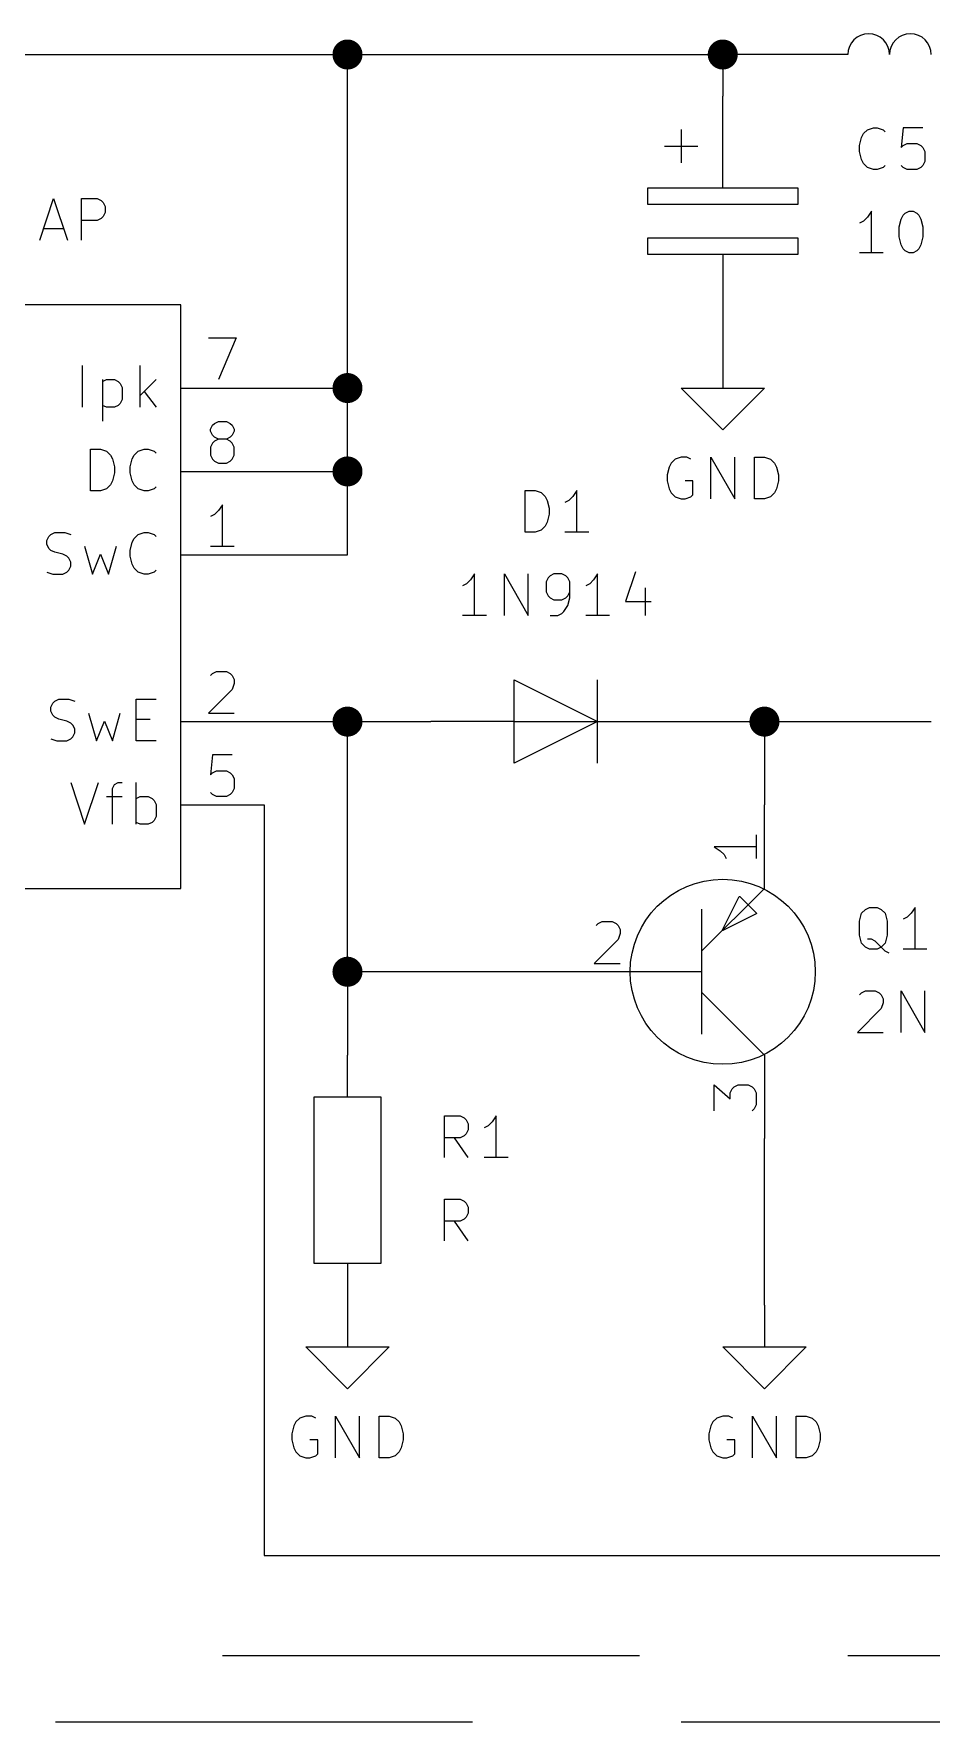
# Model space of a CAD drawing. Extents: x 0.4 to 11.3, y -7.9 to -0.4.
# Drawn here: x 1.774 to 2.85, y -3.75 to -1.725 of the extents above; entities that cross this region are included whole.
import ezdxf

# ---------------------------------------------------------------- set-up
doc = ezdxf.new("R2010")
doc.units = 0
doc.header["$MEASUREMENT"] = 0
doc.linetypes.add('DASHED', pattern=[0.75, 0.5, -0.25])
for name, color, linetype in [('BLUE3', 171, 'CONTINUOUS'), ('CYAN2', 4, 'CONTINUOUS'), ('GREEN3', 91, 'CONTINUOUS'), ('LYELLOW', 51, 'CONTINUOUS'), ('RED2', 1, 'CONTINUOUS'), ('RED3', 11, 'CONTINUOUS')]:
    doc.layers.add(name, color=color, linetype=linetype)

msp = doc.modelspace()

# ---------------------------------------------------------------- linework, layer by layer
at = {"layer": 'BLUE3', "linetype": 'DASHED'}
for p, q in [((0.5, -3.67), (5.2, -3.67)), ((5.3, -3.75), (0.5, -3.75))]:
    msp.add_line(p, q, dxfattribs=at)
at = {"layer": 'CYAN2', "linetype": 'CONTINUOUS'}
for p, q in [((2.7687, -1.8449), (2.7734, -1.8402)), ((2.7687, -1.8449), (2.7734, -1.8402)), ((2.7734, -1.8402), (2.7806, -1.8378)), ((2.7734, -1.8402), (2.7806, -1.8378)), ((2.7806, -1.8378), (2.7853, -1.8378)), ((2.7806, -1.8378), (2.7853, -1.8378)), ((2.7853, -1.8378), (2.7925, -1.8402)), ((2.7853, -1.8378), (2.7925, -1.8402)), ((2.7925, -1.8402), (2.7949, -1.8426)), ((2.7925, -1.8402), (2.7949, -1.8426)), ((2.8163, -1.8378), (2.8139, -1.8616)), ((2.8163, -1.8378), (2.8139, -1.8616)), ((2.8401, -1.8378), (2.8163, -1.8378)), ((2.8401, -1.8378), (2.8163, -1.8378)), ((2.7639, -1.8592), (2.7663, -1.8497)), ((2.7639, -1.8592), (2.7663, -1.8497)), ((2.7639, -1.8664), (2.7639, -1.8592)), ((2.7639, -1.8664), (2.7639, -1.8592)), ((2.7663, -1.8497), (2.7687, -1.8449)), ((2.7663, -1.8497), (2.7687, -1.8449)), ((2.8139, -1.8616), (2.8163, -1.8592)), ((2.8139, -1.8616), (2.8163, -1.8592)), ((2.8163, -1.8592), (2.821, -1.8568)), ((2.8163, -1.8592), (2.821, -1.8568)), ((2.821, -1.8568), (2.8329, -1.8568)), ((2.821, -1.8568), (2.8329, -1.8568)), ((2.8329, -1.8568), (2.8377, -1.8592)), ((2.8329, -1.8568), (2.8377, -1.8592)), ((2.8377, -1.8592), (2.8401, -1.8616)), ((2.8377, -1.8592), (2.8401, -1.8616)), ((2.8401, -1.8616), (2.8425, -1.8664)), ((2.8401, -1.8616), (2.8425, -1.8664)), ((2.7663, -1.8759), (2.7639, -1.8664)), ((2.7663, -1.8759), (2.7639, -1.8664)), ((2.7687, -1.8807), (2.7663, -1.8759)), ((2.7687, -1.8807), (2.7663, -1.8759)), ((2.7734, -1.8854), (2.7687, -1.8807)), ((2.7734, -1.8854), (2.7687, -1.8807)), ((2.7949, -1.883), (2.7925, -1.8854)), ((2.7949, -1.883), (2.7925, -1.8854)), ((2.8163, -1.8854), (2.8139, -1.883)), ((2.8163, -1.8854), (2.8139, -1.883)), ((2.8401, -1.883), (2.8377, -1.8854)), ((2.8401, -1.883), (2.8377, -1.8854)), ((2.8425, -1.8783), (2.8401, -1.883)), ((2.8425, -1.8783), (2.8401, -1.883)), ((2.8425, -1.8664), (2.8425, -1.8783)), ((2.8425, -1.8664), (2.8425, -1.8783)), ((2.7806, -1.8878), (2.7734, -1.8854)), ((2.7806, -1.8878), (2.7734, -1.8854)), ((2.7853, -1.8878), (2.7806, -1.8878)), ((2.7853, -1.8878), (2.7806, -1.8878)), ((2.7925, -1.8854), (2.7853, -1.8878)), ((2.7925, -1.8854), (2.7853, -1.8878)), ((2.821, -1.8878), (2.8163, -1.8854)), ((2.821, -1.8878), (2.8163, -1.8854)), ((2.8329, -1.8878), (2.821, -1.8878)), ((2.8329, -1.8878), (2.821, -1.8878)), ((2.8377, -1.8854), (2.8329, -1.8878)), ((2.8377, -1.8854), (2.8329, -1.8878)), ((1.7809, -1.9728), (1.7976, -1.9228)), ((1.7809, -1.9728), (1.7976, -1.9228)), ((1.7976, -1.9228), (1.8143, -1.9728)), ((1.7976, -1.9228), (1.8143, -1.9728)), ((1.8309, -1.9728), (1.8309, -1.9228)), ((1.8309, -1.9228), (1.85, -1.9228)), ((1.8309, -1.9728), (1.8309, -1.9228)), ((1.8309, -1.9228), (1.85, -1.9228)), ((1.85, -1.9228), (1.8548, -1.9252)), ((1.85, -1.9228), (1.8548, -1.9252)), ((1.8548, -1.9252), (1.8571, -1.9276)), ((1.8548, -1.9252), (1.8571, -1.9276)), ((1.8571, -1.9276), (1.8595, -1.9323)), ((1.8571, -1.9276), (1.8595, -1.9323)), ((1.8595, -1.9395), (1.8571, -1.9442)), ((1.8595, -1.9395), (1.8571, -1.9442)), ((1.8595, -1.9323), (1.8595, -1.9395)), ((1.8595, -1.9323), (1.8595, -1.9395)), ((2.7782, -1.9378), (2.7734, -1.9449)), ((2.7782, -1.9378), (2.7734, -1.9449)), ((2.7782, -1.9878), (2.7782, -1.9378)), ((2.7782, -1.9878), (2.7782, -1.9378)), ((2.8139, -1.9473), (2.8163, -1.9426)), ((2.8139, -1.9473), (2.8163, -1.9426)), ((2.8163, -1.9426), (2.8187, -1.9402)), ((2.8163, -1.9426), (2.8187, -1.9402)), ((2.8187, -1.9402), (2.8234, -1.9378)), ((2.8187, -1.9402), (2.8234, -1.9378)), ((2.8234, -1.9378), (2.8282, -1.9378)), ((2.8234, -1.9378), (2.8282, -1.9378)), ((2.8282, -1.9378), (2.8329, -1.9402)), ((2.8282, -1.9378), (2.8329, -1.9402)), ((2.8329, -1.9402), (2.8353, -1.9426)), ((2.8329, -1.9402), (2.8353, -1.9426)), ((2.8353, -1.9426), (2.8377, -1.9473)), ((2.8353, -1.9426), (2.8377, -1.9473)), ((1.7857, -1.9585), (1.8095, -1.9585)), ((1.7857, -1.9585), (1.8095, -1.9585)), ((1.85, -1.949), (1.8309, -1.949)), ((1.85, -1.949), (1.8309, -1.949)), ((1.8548, -1.9466), (1.85, -1.949)), ((1.8548, -1.9466), (1.85, -1.949)), ((1.8571, -1.9442), (1.8548, -1.9466)), ((1.8571, -1.9442), (1.8548, -1.9466)), ((2.7687, -1.9497), (2.7639, -1.9521)), ((2.7687, -1.9497), (2.7639, -1.9521)), ((2.7734, -1.9449), (2.7687, -1.9497)), ((2.7734, -1.9449), (2.7687, -1.9497)), ((2.8115, -1.9568), (2.8139, -1.9473)), ((2.8115, -1.9568), (2.8139, -1.9473)), ((2.8115, -1.9688), (2.8115, -1.9568)), ((2.8115, -1.9688), (2.8115, -1.9568)), ((2.8377, -1.9473), (2.8401, -1.9568)), ((2.8377, -1.9473), (2.8401, -1.9568)), ((2.8401, -1.9568), (2.8401, -1.9688)), ((2.8401, -1.9568), (2.8401, -1.9688)), ((2.8139, -1.9783), (2.8115, -1.9688)), ((2.8139, -1.9783), (2.8115, -1.9688)), ((2.8163, -1.983), (2.8139, -1.9783)), ((2.8163, -1.983), (2.8139, -1.9783)), ((2.8187, -1.9854), (2.8163, -1.983)), ((2.8187, -1.9854), (2.8163, -1.983)), ((2.8353, -1.983), (2.8329, -1.9854)), ((2.8353, -1.983), (2.8329, -1.9854)), ((2.8377, -1.9783), (2.8353, -1.983)), ((2.8377, -1.9783), (2.8353, -1.983)), ((2.8401, -1.9688), (2.8377, -1.9783)), ((2.8401, -1.9688), (2.8377, -1.9783)), ((2.7925, -1.9878), (2.7639, -1.9878)), ((2.7925, -1.9878), (2.7639, -1.9878)), ((2.8234, -1.9878), (2.8187, -1.9854)), ((2.8234, -1.9878), (2.8187, -1.9854)), ((2.8282, -1.9878), (2.8234, -1.9878)), ((2.8282, -1.9878), (2.8234, -1.9878)), ((2.8329, -1.9854), (2.8282, -1.9878)), ((2.8329, -1.9854), (2.8282, -1.9878)), ((1.8324, -2.1731), (1.8324, -2.1231)), ((1.8324, -2.1731), (1.8324, -2.1231)), ((1.9014, -2.1731), (1.9014, -2.1231)), ((1.9014, -2.1731), (1.9014, -2.1231)), ((1.8562, -2.1398), (1.8562, -2.1898)), ((1.8562, -2.1422), (1.861, -2.1398)), ((1.8562, -2.1398), (1.8562, -2.1898)), ((1.8562, -2.1422), (1.861, -2.1398)), ((1.861, -2.1398), (1.8705, -2.1398)), ((1.861, -2.1398), (1.8705, -2.1398)), ((1.8705, -2.1398), (1.8752, -2.1422)), ((1.8705, -2.1398), (1.8752, -2.1422)), ((1.8752, -2.1422), (1.8776, -2.1446)), ((1.8752, -2.1422), (1.8776, -2.1446)), ((1.8776, -2.1446), (1.88, -2.1493)), ((1.8776, -2.1446), (1.88, -2.1493)), ((1.9205, -2.1398), (1.9014, -2.1588)), ((1.9205, -2.1398), (1.9014, -2.1588)), ((1.88, -2.1636), (1.8776, -2.1684)), ((1.88, -2.1636), (1.8776, -2.1684)), ((1.88, -2.1493), (1.88, -2.1636)), ((1.88, -2.1493), (1.88, -2.1636)), ((1.9062, -2.1541), (1.9205, -2.1731)), ((1.9062, -2.1541), (1.9205, -2.1731)), ((1.861, -2.1731), (1.8562, -2.1708)), ((1.861, -2.1731), (1.8562, -2.1708)), ((1.8705, -2.1731), (1.861, -2.1731)), ((1.8705, -2.1731), (1.861, -2.1731)), ((1.8752, -2.1708), (1.8705, -2.1731)), ((1.8752, -2.1708), (1.8705, -2.1731)), ((1.8776, -2.1684), (1.8752, -2.1708)), ((1.8776, -2.1684), (1.8752, -2.1708)), ((1.8419, -2.2731), (1.8419, -2.2231)), ((1.8419, -2.2231), (1.8538, -2.2231)), ((1.8419, -2.2731), (1.8419, -2.2231)), ((1.8419, -2.2231), (1.8538, -2.2231)), ((1.8538, -2.2231), (1.8609, -2.2255)), ((1.8538, -2.2231), (1.8609, -2.2255)), ((1.8609, -2.2255), (1.8657, -2.2303)), ((1.8609, -2.2255), (1.8657, -2.2303)), ((1.8943, -2.2303), (1.899, -2.2255)), ((1.8943, -2.2303), (1.899, -2.2255)), ((1.899, -2.2255), (1.9062, -2.2231)), ((1.899, -2.2255), (1.9062, -2.2231)), ((1.9062, -2.2231), (1.9109, -2.2231)), ((1.9062, -2.2231), (1.9109, -2.2231)), ((1.9109, -2.2231), (1.9181, -2.2255)), ((1.9109, -2.2231), (1.9181, -2.2255)), ((1.9181, -2.2255), (1.9205, -2.2279)), ((1.9181, -2.2255), (1.9205, -2.2279)), ((1.8657, -2.2303), (1.8681, -2.235)), ((1.8657, -2.2303), (1.8681, -2.235)), ((1.8681, -2.235), (1.8705, -2.2446)), ((1.8681, -2.235), (1.8705, -2.2446)), ((1.8705, -2.2446), (1.8705, -2.2517)), ((1.8705, -2.2446), (1.8705, -2.2517)), ((1.8895, -2.2446), (1.8919, -2.235)), ((1.8895, -2.2446), (1.8919, -2.235)), ((1.8895, -2.2517), (1.8895, -2.2446)), ((1.8895, -2.2517), (1.8895, -2.2446)), ((1.8919, -2.235), (1.8943, -2.2303)), ((1.8919, -2.235), (1.8943, -2.2303)), ((2.5357, -2.2447), (2.5333, -2.2542)), ((2.5357, -2.2447), (2.5333, -2.2542)), ((2.5381, -2.2399), (2.5357, -2.2447)), ((2.5381, -2.2399), (2.5357, -2.2447)), ((2.5429, -2.2352), (2.5381, -2.2399)), ((2.5429, -2.2352), (2.5381, -2.2399)), ((2.55, -2.2328), (2.5429, -2.2352)), ((2.55, -2.2328), (2.5429, -2.2352)), ((2.5571, -2.2328), (2.55, -2.2328)), ((2.5571, -2.2328), (2.55, -2.2328)), ((2.5619, -2.2352), (2.5571, -2.2328)), ((2.5619, -2.2352), (2.5571, -2.2328)), ((2.5857, -2.2828), (2.5857, -2.2328)), ((2.5857, -2.2328), (2.6143, -2.2828)), ((2.5857, -2.2828), (2.5857, -2.2328)), ((2.5857, -2.2328), (2.6143, -2.2828)), ((2.6143, -2.2828), (2.6143, -2.2328)), ((2.6143, -2.2828), (2.6143, -2.2328)), ((2.6381, -2.2828), (2.6381, -2.2328)), ((2.6381, -2.2328), (2.65, -2.2328)), ((2.6381, -2.2828), (2.6381, -2.2328)), ((2.6381, -2.2328), (2.65, -2.2328)), ((2.65, -2.2328), (2.6571, -2.2352)), ((2.65, -2.2328), (2.6571, -2.2352)), ((2.6571, -2.2352), (2.6619, -2.2399)), ((2.6571, -2.2352), (2.6619, -2.2399)), ((2.6619, -2.2399), (2.6643, -2.2447)), ((2.6619, -2.2399), (2.6643, -2.2447)), ((2.6643, -2.2447), (2.6667, -2.2542)), ((2.6643, -2.2447), (2.6667, -2.2542)), ((1.8657, -2.266), (1.8609, -2.2708)), ((1.8657, -2.266), (1.8609, -2.2708)), ((1.8681, -2.2612), (1.8657, -2.266)), ((1.8681, -2.2612), (1.8657, -2.266)), ((1.8705, -2.2517), (1.8681, -2.2612)), ((1.8705, -2.2517), (1.8681, -2.2612)), ((1.8919, -2.2612), (1.8895, -2.2517)), ((1.8919, -2.2612), (1.8895, -2.2517)), ((1.8943, -2.266), (1.8919, -2.2612)), ((1.8943, -2.266), (1.8919, -2.2612)), ((1.899, -2.2708), (1.8943, -2.266)), ((1.899, -2.2708), (1.8943, -2.266)), ((2.5333, -2.2542), (2.5333, -2.2614)), ((2.5333, -2.2542), (2.5333, -2.2614)), ((2.5333, -2.2614), (2.5357, -2.2709)), ((2.5333, -2.2614), (2.5357, -2.2709)), ((2.5643, -2.2614), (2.5548, -2.2614)), ((2.5643, -2.2614), (2.5548, -2.2614)), ((2.5643, -2.278), (2.5643, -2.2614)), ((2.5643, -2.278), (2.5643, -2.2614)), ((2.6667, -2.2614), (2.6643, -2.2709)), ((2.6667, -2.2614), (2.6643, -2.2709)), ((2.6667, -2.2542), (2.6667, -2.2614)), ((2.6667, -2.2542), (2.6667, -2.2614)), ((1.8538, -2.2731), (1.8419, -2.2731)), ((1.8538, -2.2731), (1.8419, -2.2731)), ((1.8609, -2.2708), (1.8538, -2.2731)), ((1.8609, -2.2708), (1.8538, -2.2731)), ((1.9062, -2.2731), (1.899, -2.2708)), ((1.9062, -2.2731), (1.899, -2.2708)), ((1.9109, -2.2731), (1.9062, -2.2731)), ((1.9109, -2.2731), (1.9062, -2.2731)), ((1.9181, -2.2708), (1.9109, -2.2731)), ((1.9181, -2.2708), (1.9109, -2.2731)), ((1.9205, -2.2684), (1.9181, -2.2708)), ((1.9205, -2.2684), (1.9181, -2.2708)), ((2.3631, -2.3228), (2.3631, -2.2728)), ((2.3631, -2.2728), (2.375, -2.2728)), ((2.3631, -2.3228), (2.3631, -2.2728)), ((2.3631, -2.2728), (2.375, -2.2728)), ((2.375, -2.2728), (2.3821, -2.2752)), ((2.375, -2.2728), (2.3821, -2.2752)), ((2.3821, -2.2752), (2.3869, -2.2799)), ((2.3821, -2.2752), (2.3869, -2.2799)), ((2.3869, -2.2799), (2.3893, -2.2847)), ((2.3869, -2.2799), (2.3893, -2.2847)), ((2.3893, -2.2847), (2.3917, -2.2942)), ((2.3893, -2.2847), (2.3917, -2.2942)), ((2.4155, -2.2847), (2.4107, -2.2871)), ((2.4155, -2.2847), (2.4107, -2.2871)), ((2.4202, -2.2799), (2.4155, -2.2847)), ((2.4202, -2.2799), (2.4155, -2.2847)), ((2.425, -2.2728), (2.4202, -2.2799)), ((2.425, -2.2728), (2.4202, -2.2799)), ((2.425, -2.3228), (2.425, -2.2728)), ((2.425, -2.3228), (2.425, -2.2728)), ((2.5357, -2.2709), (2.5381, -2.2757)), ((2.5357, -2.2709), (2.5381, -2.2757)), ((2.5381, -2.2757), (2.5429, -2.2804)), ((2.5381, -2.2757), (2.5429, -2.2804)), ((2.5429, -2.2804), (2.55, -2.2828)), ((2.5429, -2.2804), (2.55, -2.2828)), ((2.55, -2.2828), (2.5548, -2.2828)), ((2.55, -2.2828), (2.5548, -2.2828)), ((2.5548, -2.2828), (2.5619, -2.2804)), ((2.5548, -2.2828), (2.5619, -2.2804)), ((2.5619, -2.2804), (2.5643, -2.278)), ((2.5619, -2.2804), (2.5643, -2.278)), ((2.65, -2.2828), (2.6381, -2.2828)), ((2.65, -2.2828), (2.6381, -2.2828)), ((2.6571, -2.2804), (2.65, -2.2828)), ((2.6571, -2.2804), (2.65, -2.2828)), ((2.6619, -2.2757), (2.6571, -2.2804)), ((2.6619, -2.2757), (2.6571, -2.2804)), ((2.6643, -2.2709), (2.6619, -2.2757)), ((2.6643, -2.2709), (2.6619, -2.2757)), ((2.3917, -2.3014), (2.3893, -2.3109)), ((2.3917, -2.3014), (2.3893, -2.3109)), ((2.3917, -2.2942), (2.3917, -2.3014)), ((2.3917, -2.2942), (2.3917, -2.3014)), ((1.7895, -2.3327), (1.7919, -2.3279)), ((1.7895, -2.3327), (1.7919, -2.3279)), ((1.7919, -2.3279), (1.7943, -2.3255)), ((1.7919, -2.3279), (1.7943, -2.3255)), ((1.7943, -2.3255), (1.799, -2.3231)), ((1.7943, -2.3255), (1.799, -2.3231)), ((1.799, -2.3231), (1.8109, -2.3231)), ((1.799, -2.3231), (1.8109, -2.3231)), ((1.8109, -2.3231), (1.8181, -2.3255)), ((1.8109, -2.3231), (1.8181, -2.3255)), ((1.8943, -2.3303), (1.899, -2.3255)), ((1.8943, -2.3303), (1.899, -2.3255)), ((1.899, -2.3255), (1.9062, -2.3231)), ((1.899, -2.3255), (1.9062, -2.3231)), ((1.9062, -2.3231), (1.9109, -2.3231)), ((1.9062, -2.3231), (1.9109, -2.3231)), ((1.9109, -2.3231), (1.9181, -2.3255)), ((1.9109, -2.3231), (1.9181, -2.3255)), ((1.9181, -2.3255), (1.9205, -2.3279)), ((1.9181, -2.3255), (1.9205, -2.3279)), ((2.375, -2.3228), (2.3631, -2.3228)), ((2.375, -2.3228), (2.3631, -2.3228)), ((2.3821, -2.3204), (2.375, -2.3228)), ((2.3821, -2.3204), (2.375, -2.3228)), ((2.3869, -2.3157), (2.3821, -2.3204)), ((2.3869, -2.3157), (2.3821, -2.3204)), ((2.3893, -2.3109), (2.3869, -2.3157)), ((2.3893, -2.3109), (2.3869, -2.3157)), ((2.4393, -2.3228), (2.4107, -2.3228)), ((2.4393, -2.3228), (2.4107, -2.3228)), ((1.7895, -2.3374), (1.7895, -2.3327)), ((1.7895, -2.3374), (1.7895, -2.3327)), ((1.7919, -2.3422), (1.7895, -2.3374)), ((1.7919, -2.3422), (1.7895, -2.3374)), ((1.7943, -2.3446), (1.7919, -2.3422)), ((1.7943, -2.3446), (1.7919, -2.3422)), ((1.799, -2.3469), (1.7943, -2.3446)), ((1.799, -2.3469), (1.7943, -2.3446)), ((1.8086, -2.3493), (1.799, -2.3469)), ((1.8086, -2.3493), (1.799, -2.3469)), ((1.8348, -2.3398), (1.8443, -2.3731)), ((1.8348, -2.3398), (1.8443, -2.3731)), ((1.8633, -2.3731), (1.8729, -2.3398)), ((1.8633, -2.3731), (1.8729, -2.3398)), ((1.8895, -2.3446), (1.8919, -2.335)), ((1.8895, -2.3446), (1.8919, -2.335)), ((1.8895, -2.3517), (1.8895, -2.3446)), ((1.8895, -2.3517), (1.8895, -2.3446)), ((1.8919, -2.335), (1.8943, -2.3303)), ((1.8919, -2.335), (1.8943, -2.3303)), ((1.8133, -2.3517), (1.8086, -2.3493)), ((1.8133, -2.3517), (1.8086, -2.3493)), ((1.8157, -2.3541), (1.8133, -2.3517)), ((1.8157, -2.3541), (1.8133, -2.3517)), ((1.8133, -2.3708), (1.8157, -2.3684)), ((1.8133, -2.3708), (1.8157, -2.3684)), ((1.8181, -2.3588), (1.8157, -2.3541)), ((1.8181, -2.3588), (1.8157, -2.3541)), ((1.8157, -2.3684), (1.8181, -2.3636)), ((1.8157, -2.3684), (1.8181, -2.3636)), ((1.8181, -2.3636), (1.8181, -2.3588)), ((1.8181, -2.3636), (1.8181, -2.3588)), ((1.8443, -2.3731), (1.8538, -2.3493)), ((1.8443, -2.3731), (1.8538, -2.3493)), ((1.8538, -2.3493), (1.8633, -2.3731)), ((1.8538, -2.3493), (1.8633, -2.3731)), ((1.8919, -2.3612), (1.8895, -2.3517)), ((1.8919, -2.3612), (1.8895, -2.3517)), ((1.8943, -2.366), (1.8919, -2.3612)), ((1.8943, -2.366), (1.8919, -2.3612)), ((1.899, -2.3708), (1.8943, -2.366)), ((1.899, -2.3708), (1.8943, -2.366)), ((1.9205, -2.3684), (1.9181, -2.3708)), ((1.9205, -2.3684), (1.9181, -2.3708)), ((1.7895, -2.3708), (1.7967, -2.3731)), ((1.7895, -2.3708), (1.7967, -2.3731)), ((1.7967, -2.3731), (1.8086, -2.3731)), ((1.7967, -2.3731), (1.8086, -2.3731)), ((1.8086, -2.3731), (1.8133, -2.3708)), ((1.8086, -2.3731), (1.8133, -2.3708)), ((1.9062, -2.3731), (1.899, -2.3708)), ((1.9062, -2.3731), (1.899, -2.3708)), ((1.9109, -2.3731), (1.9062, -2.3731)), ((1.9109, -2.3731), (1.9062, -2.3731)), ((1.9181, -2.3708), (1.9109, -2.3731)), ((1.9181, -2.3708), (1.9109, -2.3731)), ((2.2929, -2.3847), (2.2881, -2.3871)), ((2.2929, -2.3847), (2.2881, -2.3871)), ((2.2976, -2.3799), (2.2929, -2.3847)), ((2.2976, -2.3799), (2.2929, -2.3847)), ((2.3024, -2.3728), (2.2976, -2.3799)), ((2.3024, -2.3728), (2.2976, -2.3799)), ((2.3024, -2.4228), (2.3024, -2.3728)), ((2.3024, -2.4228), (2.3024, -2.3728)), ((2.3381, -2.4228), (2.3381, -2.3728)), ((2.3381, -2.3728), (2.3667, -2.4228)), ((2.3381, -2.4228), (2.3381, -2.3728)), ((2.3381, -2.3728), (2.3667, -2.4228)), ((2.3667, -2.4228), (2.3667, -2.3728)), ((2.3667, -2.4228), (2.3667, -2.3728)), ((2.3905, -2.3776), (2.3881, -2.3823)), ((2.3905, -2.3776), (2.3881, -2.3823)), ((2.3881, -2.3823), (2.3881, -2.3942)), ((2.3881, -2.3823), (2.3881, -2.3942)), ((2.3929, -2.3752), (2.3905, -2.3776)), ((2.3929, -2.3752), (2.3905, -2.3776)), ((2.3976, -2.3728), (2.3929, -2.3752)), ((2.3976, -2.3728), (2.3929, -2.3752)), ((2.4071, -2.3728), (2.3976, -2.3728)), ((2.4071, -2.3728), (2.3976, -2.3728)), ((2.4119, -2.3752), (2.4071, -2.3728)), ((2.4119, -2.3752), (2.4071, -2.3728)), ((2.4143, -2.3776), (2.4119, -2.3752)), ((2.4143, -2.3776), (2.4119, -2.3752)), ((2.4167, -2.3823), (2.4143, -2.3776)), ((2.4167, -2.3823), (2.4143, -2.3776)), ((2.4167, -2.4014), (2.4167, -2.3823)), ((2.4167, -2.4014), (2.4167, -2.3823)), ((2.4405, -2.3847), (2.4357, -2.3871)), ((2.4405, -2.3847), (2.4357, -2.3871)), ((2.4452, -2.3799), (2.4405, -2.3847)), ((2.4452, -2.3799), (2.4405, -2.3847)), ((2.45, -2.3728), (2.4452, -2.3799)), ((2.45, -2.3728), (2.4452, -2.3799)), ((2.45, -2.4228), (2.45, -2.3728)), ((2.45, -2.4228), (2.45, -2.3728)), ((2.4952, -2.3704), (2.4833, -2.4061)), ((2.4952, -2.3704), (2.4833, -2.4061)), ((2.3881, -2.3942), (2.3905, -2.399)), ((2.3881, -2.3942), (2.3905, -2.399)), ((2.3905, -2.399), (2.3929, -2.4014)), ((2.3905, -2.399), (2.3929, -2.4014)), ((2.3929, -2.4014), (2.3976, -2.4038)), ((2.3929, -2.4014), (2.3976, -2.4038)), ((2.3976, -2.4038), (2.4071, -2.4038)), ((2.3976, -2.4038), (2.4071, -2.4038)), ((2.4071, -2.4038), (2.4119, -2.4014)), ((2.4071, -2.4038), (2.4119, -2.4014)), ((2.4119, -2.4014), (2.4143, -2.399)), ((2.4119, -2.4014), (2.4143, -2.399)), ((2.4143, -2.399), (2.4167, -2.3942)), ((2.4143, -2.399), (2.4167, -2.3942)), ((2.4143, -2.4109), (2.4167, -2.4014)), ((2.4143, -2.4109), (2.4167, -2.4014)), ((2.4833, -2.4061), (2.5143, -2.4061)), ((2.4833, -2.4061), (2.5143, -2.4061)), ((2.5071, -2.3895), (2.5071, -2.4228)), ((2.5071, -2.3895), (2.5071, -2.4228)), ((2.3167, -2.4228), (2.2881, -2.4228)), ((2.3167, -2.4228), (2.2881, -2.4228)), ((2.3929, -2.4228), (2.4024, -2.4228)), ((2.3929, -2.4228), (2.4024, -2.4228)), ((2.4024, -2.4228), (2.4071, -2.4204)), ((2.4024, -2.4228), (2.4071, -2.4204)), ((2.4071, -2.4204), (2.4095, -2.418)), ((2.4071, -2.4204), (2.4095, -2.418)), ((2.4095, -2.418), (2.4143, -2.4109)), ((2.4095, -2.418), (2.4143, -2.4109)), ((2.4643, -2.4228), (2.4357, -2.4228)), ((2.4643, -2.4228), (2.4357, -2.4228)), ((1.7943, -2.5327), (1.7967, -2.5279)), ((1.7943, -2.5327), (1.7967, -2.5279)), ((1.7967, -2.5279), (1.799, -2.5255)), ((1.7967, -2.5279), (1.799, -2.5255)), ((1.799, -2.5255), (1.8038, -2.5231)), ((1.799, -2.5255), (1.8038, -2.5231)), ((1.8038, -2.5231), (1.8157, -2.5231)), ((1.8038, -2.5231), (1.8157, -2.5231)), ((1.8157, -2.5231), (1.8229, -2.5255)), ((1.8157, -2.5231), (1.8229, -2.5255)), ((1.8967, -2.5731), (1.8967, -2.5231)), ((1.8967, -2.5231), (1.9205, -2.5231)), ((1.8967, -2.5731), (1.8967, -2.5231)), ((1.8967, -2.5231), (1.9205, -2.5231)), ((1.7943, -2.5374), (1.7943, -2.5327)), ((1.7943, -2.5374), (1.7943, -2.5327)), ((1.7967, -2.5422), (1.7943, -2.5374)), ((1.7967, -2.5422), (1.7943, -2.5374)), ((1.799, -2.5446), (1.7967, -2.5422)), ((1.799, -2.5446), (1.7967, -2.5422)), ((1.8038, -2.5469), (1.799, -2.5446)), ((1.8038, -2.5469), (1.799, -2.5446)), ((1.8133, -2.5493), (1.8038, -2.5469)), ((1.8133, -2.5493), (1.8038, -2.5469)), ((1.8181, -2.5517), (1.8133, -2.5493)), ((1.8181, -2.5517), (1.8133, -2.5493)), ((1.8395, -2.5398), (1.849, -2.5731)), ((1.8395, -2.5398), (1.849, -2.5731)), ((1.849, -2.5731), (1.8586, -2.5493)), ((1.849, -2.5731), (1.8586, -2.5493)), ((1.8586, -2.5493), (1.8681, -2.5731)), ((1.8586, -2.5493), (1.8681, -2.5731)), ((1.8681, -2.5731), (1.8776, -2.5398)), ((1.8681, -2.5731), (1.8776, -2.5398)), ((1.8967, -2.5469), (1.9133, -2.5469)), ((1.8967, -2.5469), (1.9133, -2.5469)), ((1.7943, -2.5708), (1.8014, -2.5731)), ((1.7943, -2.5708), (1.8014, -2.5731)), ((1.8133, -2.5731), (1.8181, -2.5708)), ((1.8133, -2.5731), (1.8181, -2.5708)), ((1.8205, -2.5541), (1.8181, -2.5517)), ((1.8205, -2.5541), (1.8181, -2.5517)), ((1.8181, -2.5708), (1.8205, -2.5684)), ((1.8181, -2.5708), (1.8205, -2.5684)), ((1.8229, -2.5588), (1.8205, -2.5541)), ((1.8229, -2.5588), (1.8205, -2.5541)), ((1.8205, -2.5684), (1.8229, -2.5636)), ((1.8205, -2.5684), (1.8229, -2.5636)), ((1.8229, -2.5636), (1.8229, -2.5588)), ((1.8229, -2.5636), (1.8229, -2.5588)), ((1.8014, -2.5731), (1.8133, -2.5731)), ((1.8014, -2.5731), (1.8133, -2.5731)), ((1.9205, -2.5731), (1.8967, -2.5731)), ((1.9205, -2.5731), (1.8967, -2.5731)), ((1.8181, -2.6231), (1.8348, -2.6731)), ((1.8181, -2.6231), (1.8348, -2.6731)), ((1.8348, -2.6731), (1.8514, -2.6231)), ((1.8348, -2.6731), (1.8514, -2.6231)), ((1.8681, -2.6303), (1.8705, -2.6255)), ((1.8681, -2.6303), (1.8705, -2.6255)), ((1.8681, -2.6731), (1.8681, -2.6303)), ((1.8681, -2.6731), (1.8681, -2.6303)), ((1.8705, -2.6255), (1.8752, -2.6231)), ((1.8705, -2.6255), (1.8752, -2.6231)), ((1.8752, -2.6231), (1.88, -2.6231)), ((1.8752, -2.6231), (1.88, -2.6231)), ((1.8967, -2.6731), (1.8967, -2.6231)), ((1.8967, -2.6731), (1.8967, -2.6231)), ((1.861, -2.6398), (1.88, -2.6398)), ((1.861, -2.6398), (1.88, -2.6398)), ((1.8967, -2.6422), (1.9014, -2.6398)), ((1.8967, -2.6422), (1.9014, -2.6398)), ((1.9014, -2.6398), (1.911, -2.6398)), ((1.9014, -2.6398), (1.911, -2.6398)), ((1.911, -2.6398), (1.9157, -2.6422)), ((1.911, -2.6398), (1.9157, -2.6422)), ((1.9157, -2.6422), (1.9181, -2.6446)), ((1.9157, -2.6422), (1.9181, -2.6446)), ((1.9181, -2.6446), (1.9205, -2.6493)), ((1.9181, -2.6446), (1.9205, -2.6493)), ((1.9205, -2.6493), (1.9205, -2.6636)), ((1.9205, -2.6493), (1.9205, -2.6636)), ((1.9014, -2.6731), (1.8967, -2.6708)), ((1.9014, -2.6731), (1.8967, -2.6708)), ((1.9157, -2.6708), (1.911, -2.6731)), ((1.9157, -2.6708), (1.911, -2.6731)), ((1.9181, -2.6684), (1.9157, -2.6708)), ((1.9181, -2.6684), (1.9157, -2.6708)), ((1.9205, -2.6636), (1.9181, -2.6684)), ((1.9205, -2.6636), (1.9181, -2.6684)), ((1.911, -2.6731), (1.9014, -2.6731)), ((1.911, -2.6731), (1.9014, -2.6731)), ((2.771, -2.7752), (2.7758, -2.7728)), ((2.771, -2.7752), (2.7758, -2.7728)), ((2.7758, -2.7728), (2.7853, -2.7728)), ((2.7758, -2.7728), (2.7853, -2.7728)), ((2.7853, -2.7728), (2.7901, -2.7752)), ((2.7853, -2.7728), (2.7901, -2.7752)), ((2.8306, -2.7728), (2.8258, -2.7799)), ((2.8306, -2.7728), (2.8258, -2.7799)), ((2.8306, -2.8228), (2.8306, -2.7728)), ((2.8306, -2.8228), (2.8306, -2.7728)), ((2.7639, -2.7895), (2.7663, -2.7799)), ((2.7639, -2.7895), (2.7663, -2.7799)), ((2.7639, -2.8061), (2.7639, -2.7895)), ((2.7639, -2.8061), (2.7639, -2.7895)), ((2.7663, -2.7799), (2.771, -2.7752)), ((2.7663, -2.7799), (2.771, -2.7752)), ((2.7901, -2.7752), (2.7949, -2.7799)), ((2.7901, -2.7752), (2.7949, -2.7799)), ((2.7949, -2.7799), (2.7972, -2.7895)), ((2.7949, -2.7799), (2.7972, -2.7895)), ((2.7972, -2.7895), (2.7972, -2.8061)), ((2.7972, -2.7895), (2.7972, -2.8061)), ((2.821, -2.7847), (2.8163, -2.7871)), ((2.821, -2.7847), (2.8163, -2.7871)), ((2.8258, -2.7799), (2.821, -2.7847)), ((2.8258, -2.7799), (2.821, -2.7847)), ((2.7663, -2.8157), (2.7639, -2.8061)), ((2.7663, -2.8157), (2.7639, -2.8061)), ((2.7782, -2.8109), (2.7734, -2.8109)), ((2.7782, -2.8109), (2.7734, -2.8109)), ((2.7829, -2.8133), (2.7782, -2.8109)), ((2.7829, -2.8133), (2.7782, -2.8109)), ((2.7901, -2.8204), (2.7829, -2.8133)), ((2.7901, -2.8204), (2.7829, -2.8133)), ((2.7972, -2.8061), (2.7949, -2.8157)), ((2.7972, -2.8061), (2.7949, -2.8157)), ((2.771, -2.8204), (2.7663, -2.8157)), ((2.771, -2.8204), (2.7663, -2.8157)), ((2.7758, -2.8228), (2.771, -2.8204)), ((2.7758, -2.8228), (2.771, -2.8204)), ((2.7853, -2.8228), (2.7758, -2.8228)), ((2.7853, -2.8228), (2.7758, -2.8228)), ((2.7901, -2.8204), (2.7853, -2.8228)), ((2.7901, -2.8204), (2.7853, -2.8228)), ((2.7949, -2.8157), (2.7901, -2.8204)), ((2.7949, -2.8157), (2.7901, -2.8204)), ((2.7949, -2.8252), (2.7901, -2.8204)), ((2.7949, -2.8252), (2.7901, -2.8204)), ((2.7996, -2.8276), (2.7949, -2.8252)), ((2.7996, -2.8276), (2.7949, -2.8252)), ((2.8449, -2.8228), (2.8163, -2.8228)), ((2.8449, -2.8228), (2.8163, -2.8228)), ((2.7639, -2.8776), (2.7663, -2.8752)), ((2.7639, -2.8776), (2.7663, -2.8752)), ((2.7663, -2.8752), (2.771, -2.8728)), ((2.7663, -2.8752), (2.771, -2.8728)), ((2.771, -2.8728), (2.7829, -2.8728)), ((2.771, -2.8728), (2.7829, -2.8728)), ((2.7829, -2.8728), (2.7877, -2.8752)), ((2.7829, -2.8728), (2.7877, -2.8752)), ((2.7877, -2.8752), (2.7901, -2.8776)), ((2.7877, -2.8752), (2.7901, -2.8776)), ((2.8139, -2.9228), (2.8139, -2.8728)), ((2.8139, -2.8728), (2.8425, -2.9228)), ((2.8139, -2.9228), (2.8139, -2.8728)), ((2.8139, -2.8728), (2.8425, -2.9228)), ((2.8425, -2.9228), (2.8425, -2.8728)), ((2.8425, -2.9228), (2.8425, -2.8728)), ((2.7901, -2.8942), (2.7615, -2.9228)), ((2.7901, -2.8942), (2.7615, -2.9228)), ((2.7901, -2.8776), (2.7925, -2.8823)), ((2.7901, -2.8776), (2.7925, -2.8823)), ((2.7925, -2.8871), (2.7901, -2.8942)), ((2.7925, -2.8871), (2.7901, -2.8942)), ((2.7925, -2.8823), (2.7925, -2.8871)), ((2.7925, -2.8823), (2.7925, -2.8871)), ((2.7615, -2.9228), (2.7925, -2.9228)), ((2.7615, -2.9228), (2.7925, -2.9228)), ((2.2663, -3.0728), (2.2663, -3.0228)), ((2.2663, -3.0228), (2.2853, -3.0228)), ((2.2663, -3.0728), (2.2663, -3.0228)), ((2.2663, -3.0228), (2.2853, -3.0228)), ((2.2853, -3.0228), (2.2901, -3.0252)), ((2.2853, -3.0228), (2.2901, -3.0252)), ((2.2901, -3.0252), (2.2925, -3.0276)), ((2.2901, -3.0252), (2.2925, -3.0276)), ((2.2925, -3.0276), (2.2949, -3.0323)), ((2.2925, -3.0276), (2.2949, -3.0323)), ((2.2949, -3.0323), (2.2949, -3.0395)), ((2.2949, -3.0323), (2.2949, -3.0395)), ((2.3187, -3.0347), (2.3139, -3.0371)), ((2.3187, -3.0347), (2.3139, -3.0371)), ((2.3234, -3.0299), (2.3187, -3.0347)), ((2.3234, -3.0299), (2.3187, -3.0347)), ((2.3282, -3.0228), (2.3234, -3.0299)), ((2.3282, -3.0228), (2.3234, -3.0299)), ((2.3282, -3.0728), (2.3282, -3.0228)), ((2.3282, -3.0728), (2.3282, -3.0228)), ((2.2853, -3.049), (2.2663, -3.049)), ((2.2853, -3.049), (2.2663, -3.049)), ((2.2949, -3.0728), (2.2782, -3.049)), ((2.2949, -3.0728), (2.2782, -3.049)), ((2.2901, -3.0466), (2.2853, -3.049)), ((2.2901, -3.0466), (2.2853, -3.049)), ((2.2925, -3.0442), (2.2901, -3.0466)), ((2.2925, -3.0442), (2.2901, -3.0466)), ((2.2949, -3.0395), (2.2925, -3.0442)), ((2.2949, -3.0395), (2.2925, -3.0442)), ((2.3425, -3.0728), (2.3139, -3.0728)), ((2.3425, -3.0728), (2.3139, -3.0728)), ((2.2663, -3.1728), (2.2663, -3.1228)), ((2.2663, -3.1228), (2.2853, -3.1228)), ((2.2663, -3.1728), (2.2663, -3.1228)), ((2.2663, -3.1228), (2.2853, -3.1228)), ((2.2853, -3.1228), (2.2901, -3.1252)), ((2.2853, -3.1228), (2.2901, -3.1252)), ((2.2901, -3.1252), (2.2925, -3.1276)), ((2.2901, -3.1252), (2.2925, -3.1276)), ((2.2925, -3.1276), (2.2949, -3.1323)), ((2.2925, -3.1276), (2.2949, -3.1323)), ((2.2949, -3.1323), (2.2949, -3.1395)), ((2.2949, -3.1323), (2.2949, -3.1395)), ((2.2853, -3.149), (2.2663, -3.149)), ((2.2853, -3.149), (2.2663, -3.149)), ((2.2949, -3.1728), (2.2782, -3.149)), ((2.2949, -3.1728), (2.2782, -3.149)), ((2.2901, -3.1466), (2.2853, -3.149)), ((2.2901, -3.1466), (2.2853, -3.149)), ((2.2925, -3.1442), (2.2901, -3.1466)), ((2.2925, -3.1442), (2.2901, -3.1466)), ((2.2949, -3.1395), (2.2925, -3.1442)), ((2.2949, -3.1395), (2.2925, -3.1442)), ((2.0857, -3.3947), (2.0833, -3.4042)), ((2.0857, -3.3947), (2.0833, -3.4042)), ((2.0881, -3.3899), (2.0857, -3.3947)), ((2.0881, -3.3899), (2.0857, -3.3947)), ((2.0929, -3.3852), (2.0881, -3.3899)), ((2.0929, -3.3852), (2.0881, -3.3899)), ((2.1, -3.3828), (2.0929, -3.3852)), ((2.1, -3.3828), (2.0929, -3.3852)), ((2.1071, -3.3828), (2.1, -3.3828)), ((2.1071, -3.3828), (2.1, -3.3828)), ((2.1119, -3.3852), (2.1071, -3.3828)), ((2.1119, -3.3852), (2.1071, -3.3828)), ((2.1357, -3.4328), (2.1357, -3.3828)), ((2.1357, -3.3828), (2.1643, -3.4328)), ((2.1357, -3.4328), (2.1357, -3.3828)), ((2.1357, -3.3828), (2.1643, -3.4328)), ((2.1643, -3.4328), (2.1643, -3.3828)), ((2.1643, -3.4328), (2.1643, -3.3828)), ((2.1881, -3.4328), (2.1881, -3.3828)), ((2.1881, -3.3828), (2.2, -3.3828)), ((2.1881, -3.4328), (2.1881, -3.3828)), ((2.1881, -3.3828), (2.2, -3.3828)), ((2.2, -3.3828), (2.2071, -3.3852)), ((2.2, -3.3828), (2.2071, -3.3852)), ((2.2071, -3.3852), (2.2119, -3.3899)), ((2.2071, -3.3852), (2.2119, -3.3899)), ((2.2119, -3.3899), (2.2143, -3.3947)), ((2.2119, -3.3899), (2.2143, -3.3947)), ((2.2143, -3.3947), (2.2167, -3.4042)), ((2.2143, -3.3947), (2.2167, -3.4042)), ((2.5857, -3.3947), (2.5833, -3.4042)), ((2.5881, -3.3899), (2.5857, -3.3947)), ((2.5929, -3.3852), (2.5881, -3.3899)), ((2.6, -3.3828), (2.5929, -3.3852)), ((2.6071, -3.3828), (2.6, -3.3828)), ((2.6119, -3.3852), (2.6071, -3.3828)), ((2.6357, -3.4328), (2.6357, -3.3828)), ((2.6357, -3.3828), (2.6643, -3.4328)), ((2.6643, -3.4328), (2.6643, -3.3828)), ((2.6881, -3.4328), (2.6881, -3.3828)), ((2.6881, -3.3828), (2.7, -3.3828)), ((2.7, -3.3828), (2.7071, -3.3852)), ((2.7071, -3.3852), (2.7119, -3.3899)), ((2.7119, -3.3899), (2.7143, -3.3947)), ((2.7143, -3.3947), (2.7167, -3.4042)), ((2.0833, -3.4042), (2.0833, -3.4114)), ((2.0833, -3.4042), (2.0833, -3.4114)), ((2.0833, -3.4114), (2.0857, -3.4209)), ((2.0833, -3.4114), (2.0857, -3.4209)), ((2.0857, -3.4209), (2.0881, -3.4257)), ((2.0857, -3.4209), (2.0881, -3.4257)), ((2.1143, -3.4114), (2.1048, -3.4114)), ((2.1143, -3.4114), (2.1048, -3.4114)), ((2.1143, -3.428), (2.1143, -3.4114)), ((2.1143, -3.428), (2.1143, -3.4114)), ((2.2143, -3.4209), (2.2119, -3.4257)), ((2.2143, -3.4209), (2.2119, -3.4257)), ((2.2167, -3.4114), (2.2143, -3.4209)), ((2.2167, -3.4114), (2.2143, -3.4209)), ((2.2167, -3.4042), (2.2167, -3.4114)), ((2.2167, -3.4042), (2.2167, -3.4114)), ((2.5833, -3.4042), (2.5833, -3.4114)), ((2.5833, -3.4114), (2.5857, -3.4209)), ((2.5857, -3.4209), (2.5881, -3.4257)), ((2.6143, -3.4114), (2.6048, -3.4114)), ((2.6143, -3.428), (2.6143, -3.4114)), ((2.7143, -3.4209), (2.7119, -3.4257)), ((2.7167, -3.4114), (2.7143, -3.4209)), ((2.7167, -3.4042), (2.7167, -3.4114)), ((2.0881, -3.4257), (2.0929, -3.4304)), ((2.0881, -3.4257), (2.0929, -3.4304)), ((2.0929, -3.4304), (2.1, -3.4328)), ((2.0929, -3.4304), (2.1, -3.4328)), ((2.1, -3.4328), (2.1048, -3.4328)), ((2.1, -3.4328), (2.1048, -3.4328)), ((2.1048, -3.4328), (2.1119, -3.4304)), ((2.1048, -3.4328), (2.1119, -3.4304)), ((2.1119, -3.4304), (2.1143, -3.428)), ((2.1119, -3.4304), (2.1143, -3.428)), ((2.2, -3.4328), (2.1881, -3.4328)), ((2.2, -3.4328), (2.1881, -3.4328)), ((2.2071, -3.4304), (2.2, -3.4328)), ((2.2071, -3.4304), (2.2, -3.4328)), ((2.2119, -3.4257), (2.2071, -3.4304)), ((2.2119, -3.4257), (2.2071, -3.4304)), ((2.5881, -3.4257), (2.5929, -3.4304)), ((2.5929, -3.4304), (2.6, -3.4328)), ((2.6, -3.4328), (2.6048, -3.4328)), ((2.6048, -3.4328), (2.6119, -3.4304)), ((2.6119, -3.4304), (2.6143, -3.428)), ((2.7, -3.4328), (2.6881, -3.4328)), ((2.7071, -3.4304), (2.7, -3.4328)), ((2.7119, -3.4257), (2.7071, -3.4304))]:
    msp.add_line(p, q, dxfattribs=at)
at = {"layer": 'GREEN3', "linetype": 'CONTINUOUS'}
for p, q in [((1.15, -1.75), (2.15, -1.75)), ((2.15, -1.75), (2.6, -1.75)), ((2.15, -2.15), (2.15, -1.75)), ((2.6, -1.75), (2.6, -1.8)), ((2.7, -1.75), (2.6, -1.75)), ((2.05, -2.15), (2.15, -2.15)), ((2.15, -2.25), (2.15, -2.15)), ((2.05, -2.25), (2.15, -2.25)), ((2.15, -2.35), (2.15, -2.25)), ((2.05, -2.35), (2.15, -2.35)), ((2.05, -2.55), (2.15, -2.55)), ((2.15, -2.55), (2.25, -2.55)), ((2.15, -2.85), (2.15, -2.55)), ((2.55, -2.55), (2.65, -2.55)), ((2.65, -2.55), (2.85, -2.55)), ((2.65, -2.55), (2.65, -2.65)), ((2.05, -2.65), (2.05, -3.55)), ((2.15, -2.85), (2.15, -2.95)), ((2.35, -2.85), (2.15, -2.85)), ((2.65, -3.25), (2.65, -3.05)), ((2.05, -3.55), (3.6, -3.55))]:
    msp.add_line(p, q, dxfattribs=at)
at = {"layer": 'GREEN3', "const_width": 0.018}
for points in [[(2.141, -1.75, 1), (2.159, -1.75, 1)], [(2.591, -1.75, 1), (2.609, -1.75, 1)], [(2.141, -2.15, 1), (2.159, -2.15, 1)], [(2.141, -2.25, 1), (2.159, -2.25, 1)], [(2.141, -2.55, 1), (2.159, -2.55, 1)], [(2.641, -2.55, 1), (2.659, -2.55, 1)], [(2.141, -2.85, 1), (2.159, -2.85, 1)]]:
    msp.add_lwpolyline(points, format="xyb", close=True, dxfattribs=at)
at = {"layer": 'LYELLOW', "linetype": 'CONTINUOUS'}
for p, q in [((1.95, -2.05), (1.35, -2.05)), ((1.95, -2.75), (1.95, -2.05)), ((1.35, -2.75), (1.95, -2.75))]:
    msp.add_line(p, q, dxfattribs=at)
at = {"layer": 'RED2', "linetype": 'CONTINUOUS'}
for p, q in [((2.75, -1.75), (2.7, -1.75)), ((2.6, -1.91), (2.6, -1.8)), ((2.6, -1.91), (2.6, -1.8)), ((2.55, -1.84), (2.55, -1.88)), ((2.53, -1.86), (2.57, -1.86)), ((2.51, -1.93), (2.51, -1.91)), ((2.51, -1.91), (2.69, -1.91)), ((2.69, -1.91), (2.69, -1.93)), ((2.69, -1.93), (2.51, -1.93)), ((2.51, -1.99), (2.51, -1.97)), ((2.51, -1.97), (2.69, -1.97)), ((2.69, -1.97), (2.69, -1.99)), ((2.69, -1.99), (2.51, -1.99)), ((2.6, -1.99), (2.6, -2.1)), ((2.6, -1.99), (2.6, -2.1)), ((1.95, -2.05), (1.35, -2.05)), ((1.95, -2.75), (1.95, -2.05)), ((2.6, -2.1), (2.6, -2.15)), ((1.95, -2.15), (2.05, -2.15)), ((1.95, -2.15), (2.05, -2.15)), ((2.6, -2.2), (2.55, -2.15)), ((2.55, -2.15), (2.6, -2.15)), ((2.6, -2.15), (2.65, -2.15)), ((2.65, -2.15), (2.6, -2.2)), ((1.95, -2.25), (2.05, -2.25)), ((1.95, -2.25), (2.05, -2.25)), ((1.95, -2.35), (2.05, -2.35)), ((1.95, -2.35), (2.05, -2.35)), ((2.35, -2.6), (2.35, -2.5)), ((2.35, -2.5), (2.45, -2.55)), ((2.45, -2.6), (2.45, -2.5)), ((1.95, -2.55), (2.05, -2.55)), ((1.95, -2.55), (2.05, -2.55)), ((2.35, -2.55), (2.25, -2.55)), ((2.35, -2.55), (2.25, -2.55)), ((2.35, -2.55), (2.45, -2.55)), ((2.45, -2.55), (2.35, -2.6)), ((2.45, -2.55), (2.55, -2.55)), ((2.45, -2.55), (2.55, -2.55)), ((1.95, -2.65), (2.05, -2.65)), ((1.95, -2.65), (2.05, -2.65)), ((2.65, -2.75), (2.65, -2.65)), ((2.65, -2.75), (2.65, -2.65)), ((1.35, -2.75), (1.95, -2.75)), ((2.575, -2.825), (2.65, -2.75)), ((2.5996, -2.7998), (2.6196, -2.7598)), ((2.6196, -2.7598), (2.6197, -2.7597)), ((2.6197, -2.7597), (2.6198, -2.7597)), ((2.6198, -2.7597), (2.6198, -2.7596)), ((2.6198, -2.7596), (2.6199, -2.7596)), ((2.6199, -2.7596), (2.62, -2.7596)), ((2.62, -2.7596), (2.6201, -2.7596)), ((2.6201, -2.7596), (2.6202, -2.7596)), ((2.6202, -2.7596), (2.6203, -2.7597)), ((2.6203, -2.7597), (2.6403, -2.7797)), ((2.575, -2.925), (2.575, -2.775)), ((2.6402, -2.7804), (2.6002, -2.8004)), ((2.6403, -2.7803), (2.6402, -2.7804)), ((2.6403, -2.7797), (2.6404, -2.7798)), ((2.6404, -2.7802), (2.6403, -2.7802)), ((2.6403, -2.7802), (2.6403, -2.7803)), ((2.6404, -2.7798), (2.6404, -2.7798)), ((2.6404, -2.7798), (2.6404, -2.7799)), ((2.6404, -2.7799), (2.6404, -2.78)), ((2.6404, -2.78), (2.6404, -2.7801)), ((2.6404, -2.7801), (2.6404, -2.7802)), ((2.5996, -2.8), (2.5996, -2.7998)), ((2.5996, -2.8001), (2.5996, -2.8)), ((2.5996, -2.8), (2.5996, -2.8)), ((2.5996, -2.8), (2.5996, -2.8)), ((2.5997, -2.8003), (2.5996, -2.8001)), ((2.5999, -2.8004), (2.5997, -2.8003)), ((2.5997, -2.8003), (2.5997, -2.8003)), ((2.5997, -2.8003), (2.5997, -2.8003)), ((2.6, -2.8004), (2.5999, -2.8004)), ((2.6002, -2.8004), (2.6, -2.8004)), ((2.6, -2.8004), (2.6, -2.8004)), ((2.6, -2.8004), (2.6, -2.8004)), ((2.575, -2.85), (2.35, -2.85)), ((2.575, -2.85), (2.35, -2.85)), ((2.575, -2.875), (2.65, -2.95)), ((2.15, -3), (2.15, -2.95)), ((2.15, -3), (2.15, -2.95)), ((2.65, -2.95), (2.65, -3.05)), ((2.65, -2.95), (2.65, -3.05)), ((2.11, -3.2), (2.11, -3)), ((2.11, -3), (2.19, -3)), ((2.19, -3), (2.19, -3.2)), ((2.19, -3.2), (2.11, -3.2)), ((2.15, -3.2), (2.15, -3.25)), ((2.15, -3.2), (2.15, -3.25)), ((2.15, -3.25), (2.15, -3.3)), ((2.65, -3.25), (2.65, -3.3)), ((2.15, -3.35), (2.1, -3.3)), ((2.1, -3.3), (2.15, -3.3)), ((2.15, -3.3), (2.2, -3.3)), ((2.2, -3.3), (2.15, -3.35)), ((2.65, -3.35), (2.6, -3.3)), ((2.6, -3.3), (2.65, -3.3)), ((2.65, -3.3), (2.7, -3.3)), ((2.7, -3.3), (2.65, -3.35))]:
    msp.add_line(p, q, dxfattribs=at)
at = {"layer": 'RED2'}
msp.add_circle((2.6, -2.85), 0.111, dxfattribs=at)
for centre in [(2.775, -1.7501), (2.825, -1.7501)]:
    msp.add_arc(centre, 0.025, 0.2441, 179.7559, dxfattribs=at)
at = {"layer": 'RED3', "linetype": 'CONTINUOUS'}
for p, q in [((1.9833, -2.0899), (2.0167, -2.0899)), ((1.9833, -2.0899), (2.0167, -2.0899)), ((2.0167, -2.0899), (1.9952, -2.1399)), ((2.0167, -2.0899), (1.9952, -2.1399)), ((1.9857, -2.1994), (1.9881, -2.1946)), ((1.9857, -2.1994), (1.9881, -2.1946)), ((1.9857, -2.2018), (1.9857, -2.1994)), ((1.9857, -2.2018), (1.9857, -2.1994)), ((1.9881, -2.2065), (1.9857, -2.2018)), ((1.9881, -2.2065), (1.9857, -2.2018)), ((1.9881, -2.1946), (1.9905, -2.1923)), ((1.9881, -2.1946), (1.9905, -2.1923)), ((1.9905, -2.2089), (1.9881, -2.2065)), ((1.9905, -2.2089), (1.9881, -2.2065)), ((1.9905, -2.1923), (1.9952, -2.1899)), ((1.9905, -2.1923), (1.9952, -2.1899)), ((1.9952, -2.1899), (2.0048, -2.1899)), ((1.9952, -2.1899), (2.0048, -2.1899)), ((2.0048, -2.1899), (2.0095, -2.1923)), ((2.0048, -2.1899), (2.0095, -2.1923)), ((2.0095, -2.1923), (2.0119, -2.1946)), ((2.0095, -2.1923), (2.0119, -2.1946)), ((2.0119, -2.2065), (2.0095, -2.2089)), ((2.0119, -2.2065), (2.0095, -2.2089)), ((2.0119, -2.1946), (2.0143, -2.1994)), ((2.0119, -2.1946), (2.0143, -2.1994)), ((2.0143, -2.2018), (2.0119, -2.2065)), ((2.0143, -2.2018), (2.0119, -2.2065)), ((2.0143, -2.1994), (2.0143, -2.2018)), ((2.0143, -2.1994), (2.0143, -2.2018)), ((1.9881, -2.2161), (1.9857, -2.2208)), ((1.9881, -2.2161), (1.9857, -2.2208)), ((1.9857, -2.2208), (1.9857, -2.2304)), ((1.9857, -2.2208), (1.9857, -2.2304)), ((1.9905, -2.2137), (1.9881, -2.2161)), ((1.9905, -2.2137), (1.9881, -2.2161)), ((1.9952, -2.2113), (1.9905, -2.2089)), ((1.9952, -2.2113), (1.9905, -2.2089)), ((1.9952, -2.2113), (1.9905, -2.2137)), ((1.9952, -2.2113), (1.9905, -2.2137)), ((2.0048, -2.2113), (1.9952, -2.2113)), ((2.0048, -2.2113), (1.9952, -2.2113)), ((2.0095, -2.2089), (2.0048, -2.2113)), ((2.0095, -2.2089), (2.0048, -2.2113)), ((2.0095, -2.2137), (2.0048, -2.2113)), ((2.0095, -2.2137), (2.0048, -2.2113)), ((2.0119, -2.2161), (2.0095, -2.2137)), ((2.0119, -2.2161), (2.0095, -2.2137)), ((2.0143, -2.2208), (2.0119, -2.2161)), ((2.0143, -2.2208), (2.0119, -2.2161)), ((2.0143, -2.2304), (2.0143, -2.2208)), ((2.0143, -2.2304), (2.0143, -2.2208)), ((1.9857, -2.2304), (1.9881, -2.2351)), ((1.9857, -2.2304), (1.9881, -2.2351)), ((1.9881, -2.2351), (1.9905, -2.2375)), ((1.9881, -2.2351), (1.9905, -2.2375)), ((1.9905, -2.2375), (1.9952, -2.2399)), ((1.9905, -2.2375), (1.9952, -2.2399)), ((1.9952, -2.2399), (2.0048, -2.2399)), ((1.9952, -2.2399), (2.0048, -2.2399)), ((2.0048, -2.2399), (2.0095, -2.2375)), ((2.0048, -2.2399), (2.0095, -2.2375)), ((2.0095, -2.2375), (2.0119, -2.2351)), ((2.0095, -2.2375), (2.0119, -2.2351)), ((2.0119, -2.2351), (2.0143, -2.2304)), ((2.0119, -2.2351), (2.0143, -2.2304)), ((1.9905, -2.3018), (1.9857, -2.3042)), ((1.9905, -2.3018), (1.9857, -2.3042)), ((1.9952, -2.297), (1.9905, -2.3018)), ((1.9952, -2.297), (1.9905, -2.3018)), ((2, -2.2899), (1.9952, -2.297)), ((2, -2.2899), (1.9952, -2.297)), ((2, -2.3399), (2, -2.2899)), ((2, -2.3399), (2, -2.2899)), ((2.0143, -2.3399), (1.9857, -2.3399)), ((2.0143, -2.3399), (1.9857, -2.3399)), ((1.9881, -2.4923), (1.9929, -2.4899)), ((1.9881, -2.4923), (1.9929, -2.4899)), ((1.9929, -2.4899), (2.0048, -2.4899)), ((1.9929, -2.4899), (2.0048, -2.4899)), ((2.0048, -2.4899), (2.0095, -2.4923)), ((2.0048, -2.4899), (2.0095, -2.4923)), ((1.9857, -2.4946), (1.9881, -2.4923)), ((1.9857, -2.4946), (1.9881, -2.4923)), ((2.0095, -2.4923), (2.0119, -2.4946)), ((2.0095, -2.4923), (2.0119, -2.4946)), ((2.0119, -2.4946), (2.0143, -2.4994)), ((2.0119, -2.4946), (2.0143, -2.4994)), ((2.0143, -2.5042), (2.0119, -2.5113)), ((2.0143, -2.5042), (2.0119, -2.5113)), ((2.0143, -2.4994), (2.0143, -2.5042)), ((2.0143, -2.4994), (2.0143, -2.5042)), ((2.0119, -2.5113), (1.9833, -2.5399)), ((2.0119, -2.5113), (1.9833, -2.5399)), ((1.9833, -2.5399), (2.0143, -2.5399)), ((1.9833, -2.5399), (2.0143, -2.5399)), ((1.9881, -2.5899), (1.9857, -2.6137)), ((1.9881, -2.5899), (1.9857, -2.6137)), ((2.0119, -2.5899), (1.9881, -2.5899)), ((2.0119, -2.5899), (1.9881, -2.5899)), ((1.9857, -2.6137), (1.9881, -2.6113)), ((1.9857, -2.6137), (1.9881, -2.6113)), ((1.9881, -2.6113), (1.9929, -2.6089)), ((1.9881, -2.6113), (1.9929, -2.6089)), ((1.9929, -2.6089), (2.0048, -2.6089)), ((1.9929, -2.6089), (2.0048, -2.6089)), ((2.0048, -2.6089), (2.0095, -2.6113)), ((2.0048, -2.6089), (2.0095, -2.6113)), ((2.0095, -2.6113), (2.0119, -2.6137)), ((2.0095, -2.6113), (2.0119, -2.6137)), ((2.0119, -2.6137), (2.0143, -2.6184)), ((2.0119, -2.6137), (2.0143, -2.6184)), ((2.0143, -2.6304), (2.0119, -2.6351)), ((2.0143, -2.6304), (2.0119, -2.6351)), ((2.0143, -2.6184), (2.0143, -2.6304)), ((2.0143, -2.6184), (2.0143, -2.6304)), ((1.9881, -2.6375), (1.9857, -2.6351)), ((1.9881, -2.6375), (1.9857, -2.6351)), ((1.9929, -2.6399), (1.9881, -2.6375)), ((1.9929, -2.6399), (1.9881, -2.6375)), ((2.0048, -2.6399), (1.9929, -2.6399)), ((2.0048, -2.6399), (1.9929, -2.6399)), ((2.0095, -2.6375), (2.0048, -2.6399)), ((2.0095, -2.6375), (2.0048, -2.6399)), ((2.0119, -2.6351), (2.0095, -2.6375)), ((2.0119, -2.6351), (2.0095, -2.6375)), ((2.6399, -2.6857), (2.6399, -2.7143)), ((2.6399, -2.6857), (2.6399, -2.7143)), ((2.6399, -2.7), (2.5899, -2.7)), ((2.5899, -2.7), (2.597, -2.7048)), ((2.6399, -2.7), (2.5899, -2.7)), ((2.5899, -2.7), (2.597, -2.7048)), ((2.597, -2.7048), (2.6018, -2.7095)), ((2.597, -2.7048), (2.6018, -2.7095)), ((2.6018, -2.7095), (2.6042, -2.7143)), ((2.6018, -2.7095), (2.6042, -2.7143)), ((2.4482, -2.7946), (2.4506, -2.7923)), ((2.4482, -2.7946), (2.4506, -2.7923)), ((2.4506, -2.7923), (2.4554, -2.7899)), ((2.4506, -2.7923), (2.4554, -2.7899)), ((2.4554, -2.7899), (2.4673, -2.7899)), ((2.4554, -2.7899), (2.4673, -2.7899)), ((2.4673, -2.7899), (2.472, -2.7923)), ((2.4673, -2.7899), (2.472, -2.7923)), ((2.472, -2.7923), (2.4744, -2.7946)), ((2.472, -2.7923), (2.4744, -2.7946)), ((2.4744, -2.8113), (2.4458, -2.8399)), ((2.4744, -2.8113), (2.4458, -2.8399)), ((2.4744, -2.7946), (2.4768, -2.7994)), ((2.4744, -2.7946), (2.4768, -2.7994)), ((2.4768, -2.8042), (2.4744, -2.8113)), ((2.4768, -2.8042), (2.4744, -2.8113)), ((2.4768, -2.7994), (2.4768, -2.8042)), ((2.4768, -2.7994), (2.4768, -2.8042)), ((2.4458, -2.8399), (2.4768, -2.8399)), ((2.4458, -2.8399), (2.4768, -2.8399)), ((2.5899, -3.0167), (2.5899, -2.9857)), ((2.5899, -2.9857), (2.6089, -3.0024)), ((2.5899, -3.0167), (2.5899, -2.9857)), ((2.5899, -2.9857), (2.6089, -3.0024)), ((2.6089, -2.9952), (2.6113, -2.9905)), ((2.6089, -2.9952), (2.6113, -2.9905)), ((2.6089, -3.0024), (2.6089, -2.9952)), ((2.6089, -3.0024), (2.6089, -2.9952)), ((2.6113, -2.9905), (2.6137, -2.9881)), ((2.6113, -2.9905), (2.6137, -2.9881)), ((2.6137, -2.9881), (2.6184, -2.9857)), ((2.6137, -2.9881), (2.6184, -2.9857)), ((2.6184, -2.9857), (2.6304, -2.9857)), ((2.6184, -2.9857), (2.6304, -2.9857)), ((2.6304, -2.9857), (2.6351, -2.9881)), ((2.6304, -2.9857), (2.6351, -2.9881)), ((2.6351, -2.9881), (2.6375, -2.9905)), ((2.6351, -2.9881), (2.6375, -2.9905)), ((2.6375, -2.9905), (2.6399, -2.9952)), ((2.6375, -2.9905), (2.6399, -2.9952)), ((2.6399, -2.9952), (2.6399, -3.0095)), ((2.6399, -2.9952), (2.6399, -3.0095)), ((2.6375, -3.0143), (2.6351, -3.0167)), ((2.6375, -3.0143), (2.6351, -3.0167)), ((2.6399, -3.0095), (2.6375, -3.0143)), ((2.6399, -3.0095), (2.6375, -3.0143))]:
    msp.add_line(p, q, dxfattribs=at)

doc.saveas('drawing.dxf')
